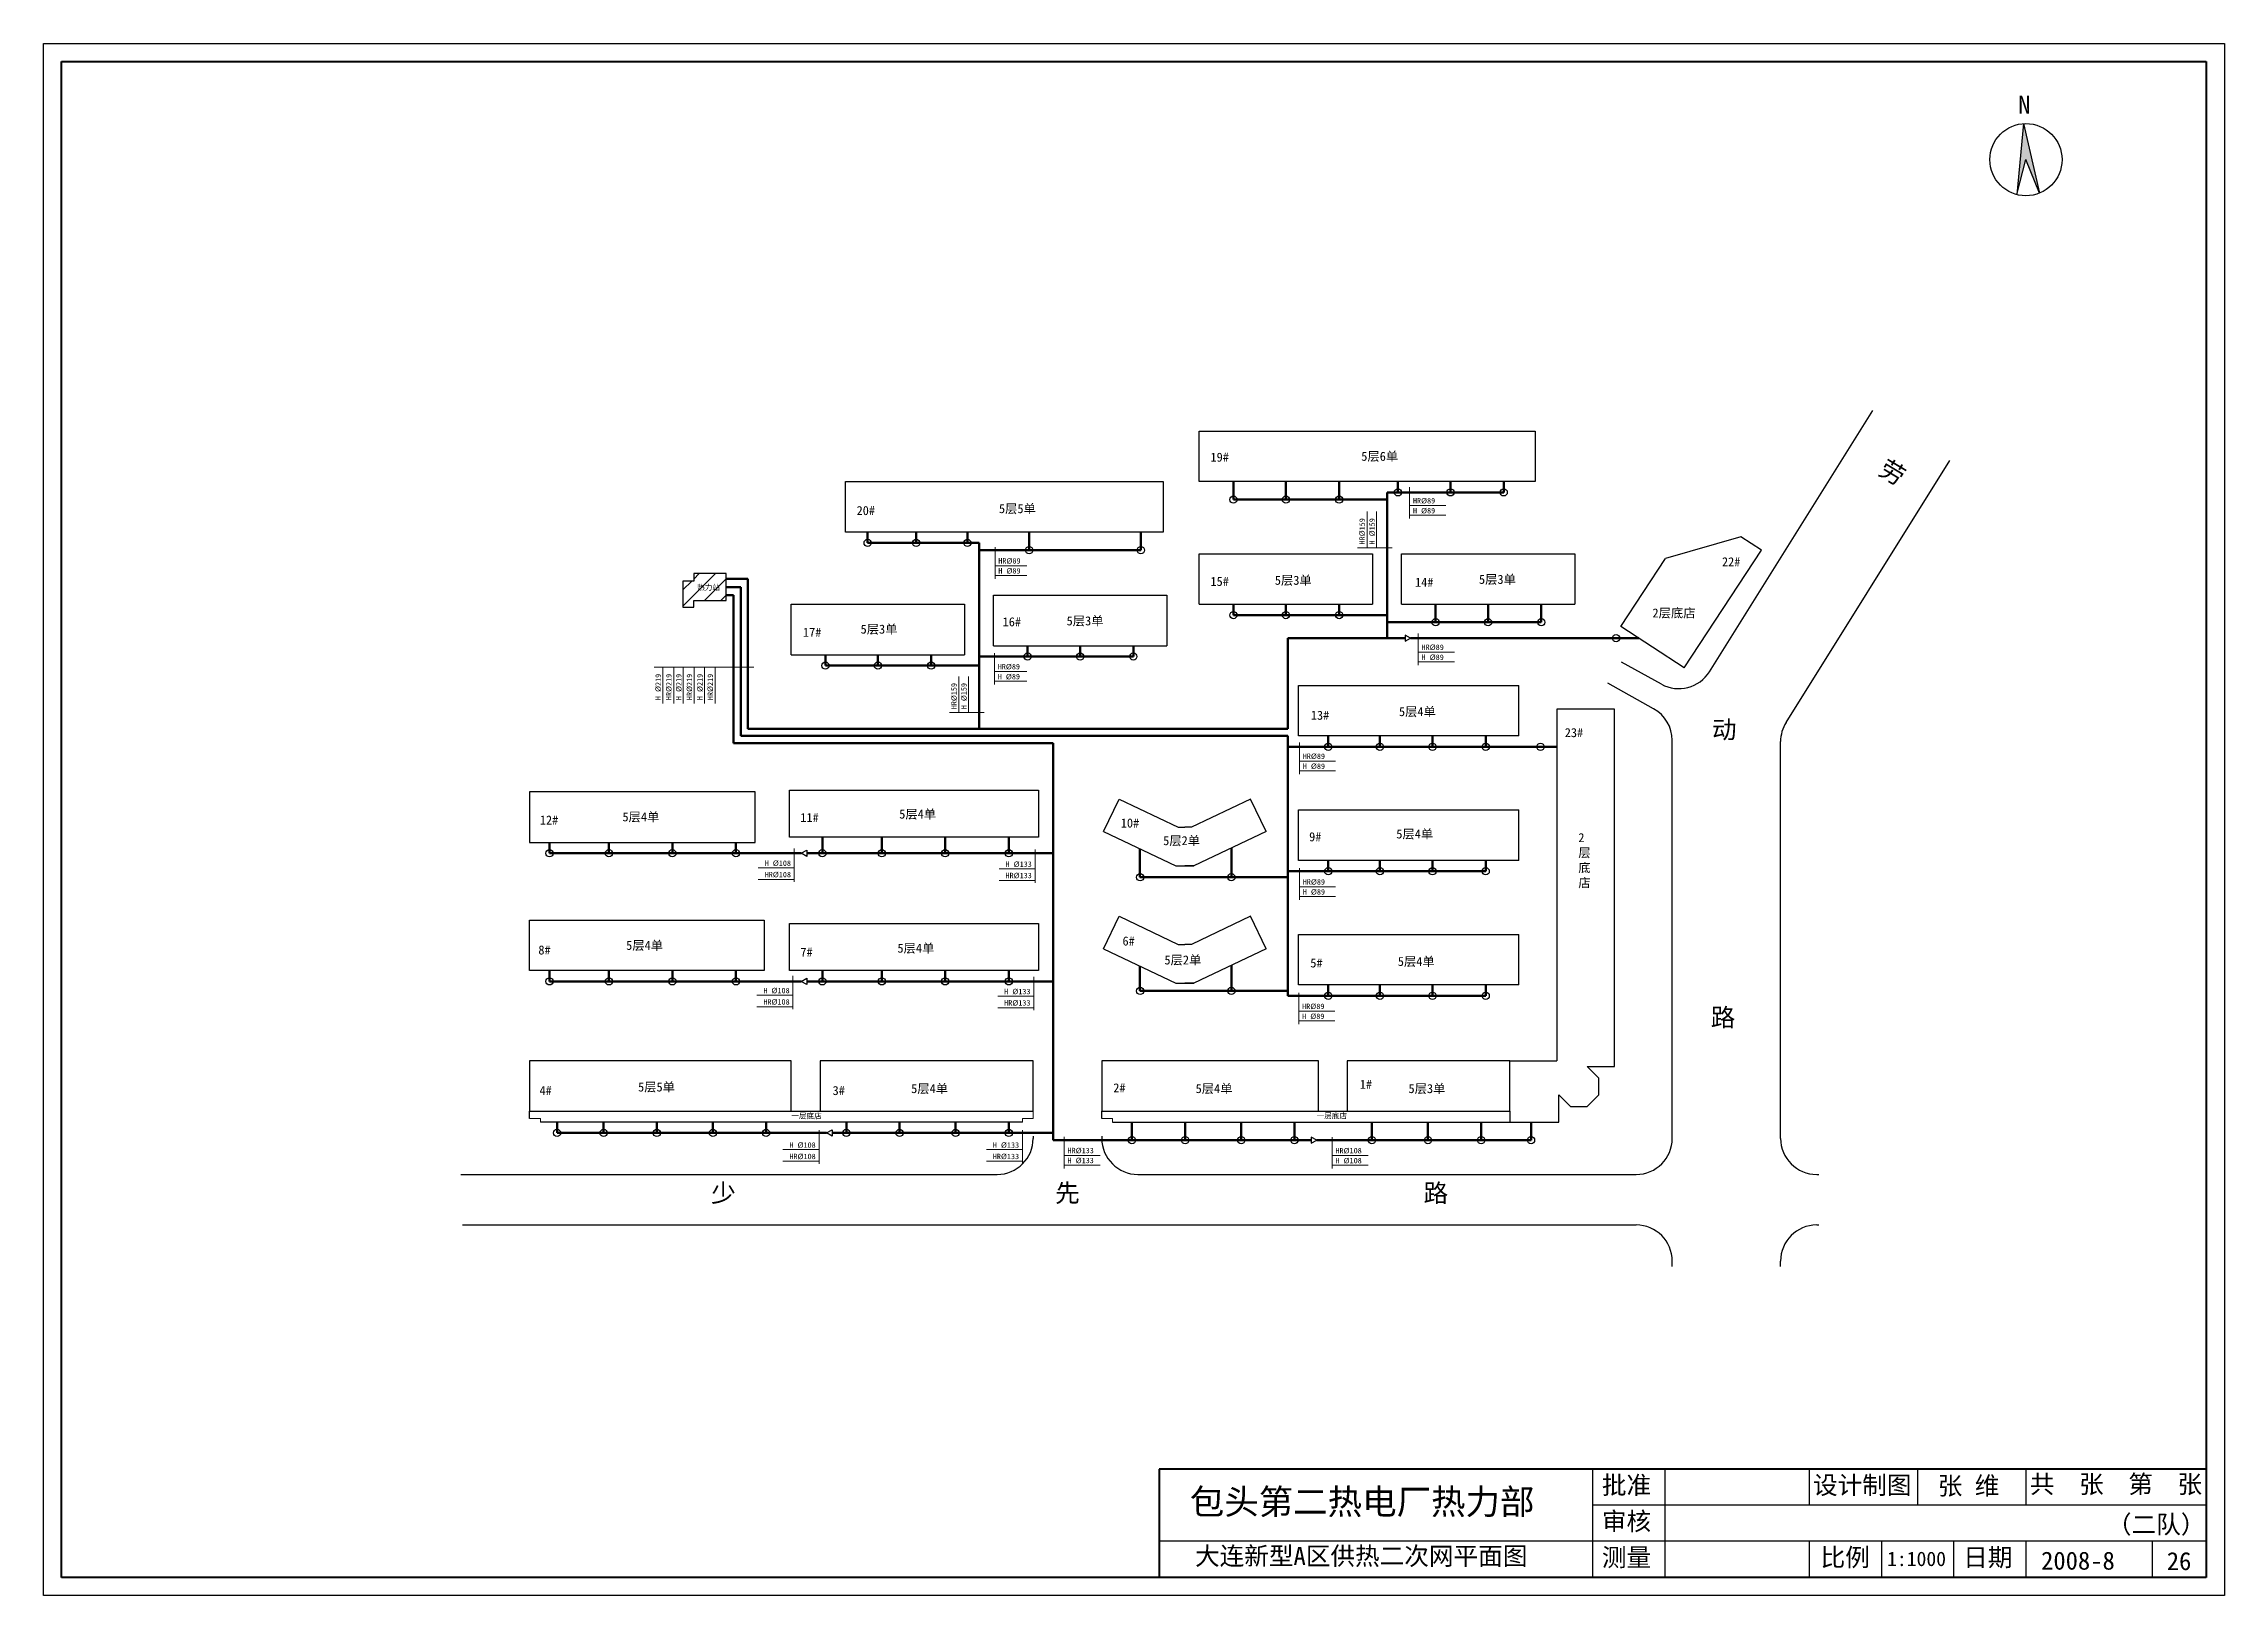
# Model space of a CAD drawing. Header units: millimetres. Extents: x 710 to 1314, y 285 to 715.
import ezdxf

# ---------------------------------------------------------------- set-up
doc = ezdxf.new("R2010")
doc.units = ezdxf.units.MM
doc.layers.add('标注', color=7, linetype='Continuous', lineweight=18)
doc.layers.add('管道', color=7, linetype='Continuous', lineweight=50)
doc.layers.add('边线', color=1, linetype='Continuous')

msp = doc.modelspace()

# ---------------------------------------------------------------- hatches: boundary and pattern name
msp.add_hatch(color=256).paths.add_polyline_path([(1258.54, 693.17), (1256.73, 673.51), (1259.22, 683.19), (1263, 673.94)])
at = {"layer": '标注'}
h = msp.add_hatch(dxfattribs=at)
h.set_pattern_fill('ANSI31', color=5, style=0)
h.paths.add_polyline_path([(899.26, 568.49), (890.26, 568.49), (890.26, 566.39), (887.26, 566.39), (887.26, 559.19), (890.26, 559.19), (890.26, 560.99), (899.26, 560.99)])
h.paths.add_polyline_path([(890.84, 565.79), (897.9, 565.79), (897.9, 563.05), (890.84, 563.05)], flags=24)

# ---------------------------------------------------------------- linework, layer by layer
at = {"lineweight": 40}
for p, q in [((715.18, 290.35), (715.18, 710.35)), ((715.18, 710.35), (1309.18, 710.35)), ((1309.18, 710.35), (1309.18, 290.35)), ((1309.18, 320.35), (1019.18, 320.35)), ((1019.18, 320.35), (1019.18, 290.35)), ((1309.18, 290.35), (715.18, 290.35))]:
    msp.add_line(p, q, dxfattribs=at)
for p, q in [((1258.54, 693.17), (1256.73, 673.51)), ((1258.54, 693.17), (1263, 673.94)), ((1256.73, 673.51), (1259.22, 683.19)), ((1263, 673.94), (1259.22, 683.19)), ((1171.57, 541.31), (1216.78, 613.66)), ((1030.26, 593.99), (1030.26, 607.99)), ((1030.26, 607.99), (1123.26, 607.99)), ((1123.26, 607.99), (1123.26, 593.99)), ((1192.78, 527.25), (1238.15, 599.85)), ((932.26, 579.99), (932.26, 593.99)), ((932.26, 593.99), (1020.26, 593.99)), ((1020.26, 593.99), (1020.26, 579.99)), ((1123.26, 593.99), (1030.26, 593.99)), ((1020.26, 579.99), (932.26, 579.99)), ((1030.26, 573.99), (1078.26, 573.99)), ((1030.26, 559.99), (1030.26, 573.99)), ((1078.26, 573.99), (1078.26, 559.99)), ((1086.26, 573.99), (1134.26, 573.99)), ((1086.26, 559.99), (1086.26, 573.99)), ((1134.26, 573.99), (1134.26, 559.99)), ((1180.29, 578.68), (1159.37, 572.67)), ((1164.6, 542.34), (1185.98, 574.96)), ((1185.98, 574.96), (1180.29, 578.68)), ((899.26, 568.49), (890.26, 568.49)), ((890.26, 568.49), (890.26, 566.39)), ((899.26, 560.99), (899.26, 568.49)), ((1147.03, 553.85), (1159.37, 572.67)), ((890.26, 566.39), (887.26, 566.39)), ((887.26, 566.39), (887.26, 559.19)), ((973.26, 548.49), (973.26, 562.49)), ((973.26, 562.49), (1021.26, 562.49)), ((1021.26, 562.49), (1021.26, 548.49)), ((887.26, 559.19), (890.26, 559.19)), ((890.26, 559.19), (890.26, 560.99)), ((890.26, 560.99), (899.26, 560.99)), ((917.26, 545.99), (917.26, 559.99)), ((917.26, 559.99), (965.26, 559.99)), ((965.26, 559.99), (965.26, 545.99)), ((1030.26, 559.99), (1078.26, 559.99)), ((1086.26, 559.99), (1134.26, 559.99)), ((1164.6, 542.34), (1147.03, 553.85)), ((917.26, 545.99), (965.26, 545.99)), ((973.26, 548.49), (1021.26, 548.49)), ((1158.24, 537.86), (1147.24, 543.96)), ((1156.11, 531.04), (1143.38, 538.1)), ((1057.76, 537.49), (1118.76, 537.49)), ((1057.76, 523.49), (1057.76, 537.49)), ((1118.76, 523.49), (1118.76, 537.49)), ((1145.26, 530.89), (1129.26, 530.89)), ((1129.26, 530.89), (1129.26, 433.49)), ((1145.26, 431.89), (1145.26, 530.89)), ((1118.76, 523.49), (1057.76, 523.49)), ((1161.26, 411.99), (1161.26, 522.29)), ((1191.26, 411.99), (1191.26, 521.95)), ((907.26, 507.99), (844.76, 507.99)), ((844.76, 507.99), (844.76, 493.99)), ((907.26, 493.99), (907.26, 507.99)), ((916.76, 508.49), (985.76, 508.49)), ((916.76, 495.49), (916.76, 508.49)), ((985.76, 508.49), (985.76, 495.49)), ((1003.76, 496.99), (1008.06, 506.02)), ((1008.06, 506.02), (1024.43, 498.24)), ((1044.47, 506.02), (1028.1, 498.24)), ((1048.76, 496.99), (1044.47, 506.02)), ((1057.76, 502.99), (1118.76, 502.99)), ((1057.76, 488.99), (1057.76, 502.99)), ((1118.76, 488.99), (1118.76, 502.99)), ((985.76, 495.49), (916.76, 495.49)), ((1003.76, 496.99), (1023.76, 487.49)), ((1024.43, 498.24), (1026.26, 498.24)), ((1028.1, 498.24), (1026.26, 498.24)), ((1048.76, 496.99), (1028.76, 487.49)), ((844.76, 493.99), (907.26, 493.99)), ((1023.76, 487.49), (1026.26, 487.49)), ((1028.76, 487.49), (1026.26, 487.49)), ((1026.26, 487.49), (1028.76, 487.49)), ((1118.76, 488.99), (1057.76, 488.99)), ((844.76, 458.49), (844.76, 472.49)), ((844.76, 472.49), (909.76, 472.49)), ((909.76, 472.49), (909.76, 458.49)), ((916.76, 458.49), (916.76, 471.49)), ((916.76, 471.49), (985.76, 471.49)), ((985.76, 471.49), (985.76, 458.49)), ((1003.76, 464.49), (1008.06, 473.52)), ((1008.06, 473.52), (1024.43, 465.74)), ((1044.47, 473.52), (1028.1, 465.74)), ((1048.76, 464.49), (1044.47, 473.52)), ((1024.43, 465.74), (1026.26, 465.74)), ((1028.1, 465.74), (1026.26, 465.74)), ((1057.76, 454.49), (1057.76, 468.49)), ((1057.76, 468.49), (1118.76, 468.49)), ((1118.76, 454.49), (1118.76, 468.49)), ((1003.76, 464.49), (1023.76, 454.99)), ((1048.76, 464.49), (1028.76, 454.99)), ((909.76, 458.49), (844.76, 458.49)), ((985.76, 458.49), (916.76, 458.49)), ((1023.76, 454.99), (1026.26, 454.99)), ((1026.26, 454.99), (1028.76, 454.99)), ((1028.76, 454.99), (1026.26, 454.99)), ((1118.76, 454.49), (1057.76, 454.49)), ((917.26, 433.49), (844.76, 433.49)), ((844.76, 433.49), (844.76, 419.49)), ((917.26, 419.49), (917.26, 433.49)), ((984.26, 433.49), (925.26, 433.49)), ((925.26, 433.49), (925.26, 419.49)), ((984.26, 419.49), (984.26, 433.49)), ((1063.26, 433.49), (1003.26, 433.49)), ((1003.26, 433.49), (1003.26, 419.49)), ((1063.26, 419.49), (1063.26, 433.49)), ((1116.26, 433.49), (1071.26, 433.49)), ((1071.26, 433.49), (1071.26, 419.49)), ((1116.26, 419.49), (1116.26, 433.49)), ((1116.26, 419.49), (1116.26, 433.49)), ((1116.26, 433.49), (1129.26, 433.49)), ((1137.71, 431.89), (1145.26, 431.89)), ((1140.96, 428.64), (1137.71, 431.89)), ((1129.86, 424.04), (1133.11, 420.79)), ((1129.86, 416.49), (1129.86, 424.04)), ((1137.71, 420.79), (1140.96, 424.04)), ((1140.96, 424.04), (1140.96, 428.64)), ((844.76, 419.49), (917.26, 419.49)), ((844.76, 417.49), (844.76, 419.49)), ((917.26, 419.49), (925.26, 419.49)), ((925.26, 419.49), (984.26, 419.49)), ((1003.26, 419.49), (1063.26, 419.49)), ((1003.26, 417.49), (1003.26, 419.49)), ((1063.26, 419.49), (1071.26, 419.49)), ((1071.26, 419.49), (1116.26, 419.49)), ((1116.26, 419.49), (1116.26, 416.49)), ((1133.11, 420.79), (1137.71, 420.79)), ((981.26, 416.49), (847.76, 416.49)), ((984.26, 412.61), (984.26, 411.99)), ((1003.26, 412.61), (1003.26, 411.99)), ((1006.26, 416.49), (1129.86, 416.49)), ((825.78, 401.99), (974.26, 401.99)), ((1013.26, 401.99), (1151.26, 401.99)), ((1201.26, 401.99), (1201.82, 401.99)), ((826.17, 387.99), (1151.26, 387.99)), ((1201.26, 387.99), (1201.82, 387.99)), ((1161.26, 376.53), (1161.26, 377.99)), ((1191.26, 376.53), (1191.26, 377.99)), ((1139.18, 320.35), (1139.18, 290.35)), ((1159.18, 320.35), (1159.18, 290.35)), ((1199.18, 320.35), (1199.18, 310.35)), ((1229.22, 320.35), (1229.22, 310.35)), ((1259.18, 320.35), (1259.18, 310.35)), ((1309.18, 310.35), (1139.18, 310.35)), ((1309.18, 300.35), (1019.18, 300.35)), ((1199.18, 300.35), (1199.18, 290.35)), ((1219.18, 300.35), (1219.18, 290.35)), ((1239.18, 300.35), (1239.18, 290.35)), ((1259.18, 300.35), (1259.18, 290.35)), ((1294.18, 300.35), (1294.18, 290.35))]:
    msp.add_line(p, q)
for points in [[(1088.79, 550.6), (1087.29, 551.46), (1087.29, 549.73)], [(920.03, 490.99), (921.53, 491.85), (921.53, 490.12)], [(920.03, 455.49), (921.53, 456.35), (921.53, 454.62)], [(927.04, 413.49), (928.54, 414.35), (928.54, 412.62)], [(1062.79, 411.49), (1061.29, 412.35), (1061.29, 410.62)]]:
    msp.add_lwpolyline(points, close=True)
for centre, radius in [((1259.22, 683.19), 10), ((1085.3, 590.99), 1), ((1099.84, 590.99), 1), ((1114.58, 590.99), 1), ((1039.72, 588.99), 1), ((1054.26, 588.99), 1), ((1069, 588.99), 1), ((938.41, 576.99), 1), ((951.86, 576.99), 1), ((966.05, 576.99), 1), ((983.16, 574.99), 1), ((1014.08, 574.99), 1), ((1039.72, 556.99), 1), ((1054.26, 556.99), 1), ((1069, 556.99), 1), ((1095.72, 554.99), 1), ((1110.26, 554.99), 1), ((1125, 554.99), 1), ((1145.69, 550.59), 1), ((926.72, 542.99), 1), ((941.26, 542.99), 1), ((956, 542.99), 1), ((982.72, 545.49), 1), ((997.26, 545.49), 1), ((1012, 545.49), 1), ((1065.99, 520.49), 1), ((1080.31, 520.49), 1), ((1094.85, 520.49), 1), ((1109.59, 520.49), 1), ((1124.78, 520.49), 1), ((850.3, 490.99), 1), ((866.77, 490.99), 1), ((884.32, 490.99), 1), ((901.94, 490.99), 1), ((925.87, 490.99), 1), ((942.34, 490.99), 1), ((959.89, 490.99), 1), ((977.51, 490.99), 1), ((1013.88, 484.34), 1), ((1039.15, 484.34), 1), ((1065.99, 485.99), 1), ((1080.31, 485.99), 1), ((1094.85, 485.99), 1), ((1109.59, 485.99), 1), ((850.3, 455.49), 1), ((866.77, 455.49), 1), ((884.32, 455.49), 1), ((901.94, 455.49), 1), ((925.87, 455.49), 1), ((942.34, 455.49), 1), ((959.89, 455.49), 1), ((977.51, 455.49), 1), ((1013.88, 452.83), 1), ((1039.15, 452.83), 1), ((1065.99, 451.49), 1), ((1080.31, 451.49), 1), ((1094.85, 451.49), 1), ((1109.59, 451.49), 1), ((852.38, 413.49), 1), ((865.28, 413.49), 1), ((880.02, 413.49), 1), ((895.55, 413.49), 1), ((910.29, 413.49), 1), ((932.51, 413.49), 1), ((947.25, 413.49), 1), ((962.77, 413.49), 1), ((977.51, 413.49), 1), ((1011.62, 411.49), 1), ((1026.36, 411.49), 1), ((1041.88, 411.49), 1), ((1056.62, 411.49), 1), ((1078.08, 411.49), 1), ((1093.61, 411.49), 1), ((1108.35, 411.49), 1), ((1122.15, 411.49), 1)]:
    msp.add_circle(centre, radius)
for centre, start, end in [((1163.09, 546.61), 240.99641, 328), ((1151.26, 522.29), 0, 60.99641), ((1201.26, 521.95), 148, 180), ((974.26, 411.99), 270, 360), ((1013.26, 411.99), 180, 270), ((1151.26, 411.99), 270, 0), ((1201.26, 411.99), 180, 270), ((1151.26, 377.99), 360, 90), ((1201.26, 377.99), 90, 180)]:
    msp.add_arc(centre, 10, start, end)
at = {"layer": '标注'}
for p, q in [((1088.53, 583.71), (1088.53, 592.45)), ((1088.53, 587.32), (1098.51, 587.32)), ((1076.72, 575.66), (1076.72, 585.65)), ((1079.38, 575.66), (1079.38, 585.65)), ((1088.53, 584.66), (1098.51, 584.66)), ((973.69, 567.04), (973.69, 575.79)), ((1083.71, 575.66), (1074.12, 575.66)), ((973.69, 570.65), (982.49, 570.65)), ((973.69, 567.99), (982.49, 567.99)), ((1090.92, 543.11), (1090.92, 551.85)), ((973.54, 537.72), (973.54, 546.46)), ((1090.92, 546.71), (1100.91, 546.71)), ((1090.92, 544.05), (1100.91, 544.05)), ((906.93, 542.52), (879.29, 542.52)), ((881.64, 532.53), (881.64, 542.52)), ((884.69, 532.53), (884.69, 542.52)), ((887.35, 532.53), (887.35, 542.52)), ((890.41, 532.53), (890.41, 542.52)), ((893.21, 532.53), (893.21, 542.52)), ((896.18, 532.53), (896.18, 542.52)), ((963.68, 529.99), (963.68, 539.97)), ((966.34, 529.99), (966.34, 539.97)), ((973.54, 541.33), (982.49, 541.33)), ((973.54, 538.67), (982.49, 538.67)), ((970.68, 529.99), (961.09, 529.99)), ((1058.02, 512.91), (1058.02, 521.65)), ((1058.02, 516.51), (1068.01, 516.51)), ((1058.02, 513.85), (1068.01, 513.85)), ((918.09, 483.05), (918.09, 492.32)), ((984.79, 482.78), (984.79, 492.06)), ((918.09, 486.97), (908.1, 486.97)), ((918.09, 483.72), (908.1, 483.72)), ((984.79, 486.71), (974.8, 486.71)), ((984.79, 483.46), (974.8, 483.46)), ((1058.02, 478.08), (1058.02, 486.83)), ((1058.02, 481.69), (1068.01, 481.69)), ((1058.02, 479.03), (1068.01, 479.03)), ((917.71, 447.76), (917.71, 457.04)), ((984.41, 447.5), (984.41, 456.78)), ((917.71, 451.68), (907.73, 451.68)), ((917.71, 448.44), (907.73, 448.44)), ((984.41, 451.42), (974.43, 451.42)), ((984.41, 448.18), (974.43, 448.18)), ((1057.85, 443.6), (1057.85, 452.34)), ((1057.85, 447.21), (1067.84, 447.21)), ((1057.85, 444.55), (1067.84, 444.55)), ((844.76, 417.49), (847.76, 417.49)), ((847.76, 417.49), (847.76, 416.49)), ((984.26, 417.49), (981.26, 417.49)), ((981.26, 417.49), (981.26, 416.49)), ((984.26, 417.49), (984.26, 419.49)), ((1003.26, 417.49), (1006.26, 417.49)), ((1006.26, 417.49), (1006.26, 416.49)), ((924.94, 404.95), (924.94, 414.23)), ((981.27, 404.95), (981.27, 414.23)), ((992.87, 403.65), (992.87, 412.39)), ((1067.09, 403.6), (1067.09, 412.35)), ((924.94, 408.87), (914.95, 408.87)), ((924.94, 405.63), (914.95, 405.63)), ((981.27, 408.87), (971.29, 408.87)), ((981.27, 405.63), (971.29, 405.63)), ((992.87, 407.26), (1002.85, 407.26)), ((1067.09, 407.21), (1077.07, 407.21)), ((992.87, 404.6), (1002.85, 404.6)), ((1067.09, 404.55), (1077.07, 404.55))]:
    msp.add_line(p, q, dxfattribs=at)
at = {"layer": '管道'}
for p, q in [((1039.72, 593.99), (1039.72, 588.99)), ((1054.26, 593.99), (1054.26, 588.99)), ((1069, 593.99), (1069, 588.99)), ((1085.3, 593.99), (1085.3, 590.99)), ((1099.84, 593.99), (1099.84, 590.99)), ((1114.58, 593.99), (1114.58, 590.99)), ((1039.72, 588.99), (1082.26, 588.99)), ((1082.26, 590.99), (1082.26, 550.59)), ((1114.58, 590.99), (1082.26, 590.99)), ((938.41, 579.99), (938.41, 576.99)), ((951.86, 579.99), (951.86, 576.99)), ((966.05, 579.99), (966.05, 576.99)), ((983.16, 579.99), (983.16, 574.99)), ((1014.08, 579.99), (1014.08, 574.99)), ((938.41, 576.99), (969.26, 576.99)), ((969.26, 525.49), (969.26, 576.99)), ((969.26, 574.99), (1014.08, 574.99)), ((899.26, 567), (905.26, 567)), ((899.26, 564.74), (903.26, 564.74)), ((899.26, 562.5), (901.26, 562.5)), ((901.26, 562.5), (901.26, 521.49)), ((903.26, 564.74), (903.26, 523.49)), ((905.26, 567), (905.26, 525.49)), ((1039.72, 559.99), (1039.72, 556.99)), ((1039.72, 556.99), (1082.26, 556.99)), ((1054.26, 559.99), (1054.26, 556.99)), ((1069, 559.99), (1069, 556.99)), ((1095.72, 559.99), (1095.72, 554.99)), ((1110.26, 559.99), (1110.26, 554.99)), ((1125, 559.99), (1125, 554.99)), ((1054.76, 525.49), (1054.76, 550.59)), ((1087.29, 550.59), (1054.76, 550.59)), ((1125, 554.99), (1082.26, 554.99)), ((1152, 550.59), (1088.78, 550.59)), ((926.72, 545.99), (926.72, 542.99)), ((941.26, 545.99), (941.26, 542.99)), ((956, 545.99), (956, 542.99)), ((1012, 545.49), (969.26, 545.49)), ((982.72, 548.49), (982.72, 545.49)), ((997.26, 548.49), (997.26, 545.49)), ((1012, 548.49), (1012, 545.49)), ((926.72, 542.99), (969.26, 542.99)), ((905.26, 525.49), (1054.76, 525.49)), ((901.26, 521.49), (989.76, 521.49)), ((1054.76, 523.49), (903.26, 523.49)), ((989.76, 411.49), (989.76, 521.49)), ((1054.76, 523.49), (1054.76, 451.49)), ((1129.26, 520.49), (1054.76, 520.49)), ((1065.99, 523.49), (1065.99, 520.49)), ((1080.31, 523.49), (1080.31, 520.49)), ((1094.85, 523.49), (1094.85, 520.49)), ((1109.59, 523.49), (1109.59, 520.49)), ((925.87, 495.49), (925.87, 490.99)), ((942.34, 495.49), (942.34, 490.99)), ((959.89, 495.49), (959.89, 490.99)), ((977.51, 495.49), (977.51, 490.99)), ((850.3, 493.99), (850.3, 490.99)), ((850.3, 490.99), (920.03, 490.99)), ((866.77, 493.99), (866.77, 490.99)), ((884.32, 493.99), (884.32, 490.99)), ((901.94, 493.99), (901.94, 490.99)), ((921.53, 490.99), (989.76, 490.99)), ((1013.76, 492.24), (1013.76, 484.34)), ((1039.15, 492.42), (1039.15, 484.34)), ((1013.76, 484.34), (1054.76, 484.34)), ((1109.59, 485.99), (1054.76, 485.99)), ((1065.99, 488.99), (1065.99, 485.99)), ((1080.31, 488.99), (1080.31, 485.99)), ((1094.85, 488.99), (1094.85, 485.99)), ((1109.59, 488.99), (1109.59, 485.99)), ((1013.76, 459.74), (1013.76, 452.83)), ((1039.15, 459.92), (1039.15, 452.83)), ((850.3, 458.49), (850.3, 455.49)), ((850.3, 455.49), (920.03, 455.49)), ((866.77, 458.49), (866.77, 455.49)), ((884.32, 458.49), (884.32, 455.49)), ((901.94, 458.49), (901.94, 455.49)), ((921.53, 455.49), (989.76, 455.49)), ((925.87, 458.49), (925.87, 455.49)), ((942.34, 458.49), (942.34, 455.49)), ((959.89, 458.49), (959.89, 455.49)), ((977.51, 458.49), (977.51, 455.49)), ((1065.99, 454.49), (1065.99, 451.49)), ((1080.31, 454.49), (1080.31, 451.49)), ((1094.85, 454.49), (1094.85, 451.49)), ((1109.59, 454.49), (1109.59, 451.49)), ((1013.76, 452.83), (1054.76, 452.83)), ((1109.59, 451.49), (1054.76, 451.49)), ((852.38, 416.49), (852.38, 413.49)), ((852.38, 413.49), (927.04, 413.49)), ((865.28, 416.49), (865.28, 413.49)), ((880.02, 416.49), (880.02, 413.49)), ((895.55, 416.49), (895.55, 413.49)), ((910.29, 416.49), (910.29, 413.49)), ((928.54, 413.49), (989.76, 413.49)), ((932.51, 416.49), (932.51, 413.49)), ((947.25, 416.49), (947.25, 413.49)), ((962.77, 416.49), (962.77, 413.49)), ((977.51, 416.49), (977.51, 413.49)), ((1061.29, 411.49), (989.76, 411.49)), ((1011.62, 416.49), (1011.62, 411.49)), ((1026.36, 416.49), (1026.36, 411.49)), ((1041.88, 416.49), (1041.88, 411.49)), ((1056.62, 416.49), (1056.62, 411.49)), ((1122.15, 411.49), (1062.78, 411.49)), ((1078.08, 416.49), (1078.08, 411.49)), ((1093.61, 416.49), (1093.61, 411.49)), ((1108.35, 416.49), (1108.35, 411.49)), ((1122.15, 416.49), (1122.15, 411.49))]:
    msp.add_line(p, q, dxfattribs=at)
at = {"layer": '边线'}
for p, q in [((710.18, 715.35), (1314.18, 715.35)), ((710.18, 285.35), (710.18, 715.35)), ((1314.18, 715.35), (1314.18, 285.35)), ((1314.18, 285.35), (710.18, 285.35))]:
    msp.add_line(p, q, dxfattribs=at)

# ---------------------------------------------------------------- texts
at = {"attachment_point": 1}
for s, insert, char_height, width in [('N', (1257.08, 700.93), 5, 13.437), ('{\\fSimHei|b0|i0|c134|p2;包头第二热电厂热力部}', (1027.63, 314.81), 7, 133.3392), ('{\\fFangSong_GB2312|b0|i0|c134|p49;批准}', (1141.77, 318.41), 5, 88.5221), ('{\\fFangSong_GB2312|b0|i0|c134|p49;设计制图}', (1200.24, 318.41), 5, 88.5221), ('{\\fFangSong_GB2312|b0|i0|c134|p49;共  张  第  张}', (1260.32, 318.68), 5, 88.5221), ('{\\fFangSong_GB2312|b0|i0|c134|p49;审核}', (1141.77, 308.41), 5, 88.5221), ('{\\fSimSun|b0|i0|c134|p54;大连新型}A{\\fSimSun|b0|i0|c134|p54;区供热二次网平面图}', (1029.08, 298.78), 5, 117.6048), ('{\\fFangSong_GB2312|b0|i0|c134|p49;测量}', (1141.77, 298.41), 5, 88.5221), ('{\\fFangSong_GB2312|b0|i0|c134|p49;比例}', (1202.36, 298.41), 5, 88.5221), ('{\\fFangSong_GB2312|b0|i0|c134|p49;日期}', (1241.85, 298.41), 5, 88.5221)]:
    msp.add_mtext(s, dxfattribs=dict(at, insert=insert, char_height=char_height, width=width))
at = {"layer": '标注'}
for s, insert, char_height, width, attachment_point in [('19#', (1033.36, 602), 2.5, 11.3476, 1), ('5{\\fSimSun|b0|i0|c134|p54;层}6{\\fSimSun|b0|i0|c134|p54;单}', (1075.13, 602.24), 2.5, 22.1568, 1), ('20#', (935.35, 587.21), 2.5, 11.3476, 1), ('5{\\fSimSun|b0|i0|c134|p54;层}5{\\fSimSun|b0|i0|c134|p54;单}', (974.78, 587.74), 2.5, 22.1568, 1), ('HR%%C89', (1089.44, 589.43), 1.5, 14.035, 1), ('H %%C89', (1089.44, 586.68), 1.5, 14.035, 1), ('HR%%C89', (974.6, 572.77), 1.5, 14.035, 1), ('H %%C89', (974.6, 570.01), 1.5, 14.035, 1), ('5{\\fSimSun|b0|i0|c134|p54;层}3{\\fSimSun|b0|i0|c134|p54;单}', (1051.19, 567.89), 2.5, 22.1568, 1), ('5{\\fSimSun|b0|i0|c134|p54;层}3{\\fSimSun|b0|i0|c134|p54;单}', (1107.73, 568.14), 2.5, 22.1568, 1), ('22#', (1175.03, 573.01), 2.5, 11.3476, 1), ('{\\fSimSun|b0|i0|c134|p54;热力站}', (891.22, 565.41), 1.5, 7.5976, 1), ('15#', (1033.36, 567.57), 2.5, 11.3476, 1), ('14#', (1090.02, 567.32), 2.5, 11.3476, 1), ('16#', (975.8, 556.38), 2.5, 11.3476, 1), ('5{\\fSimSun|b0|i0|c134|p54;层}3{\\fSimSun|b0|i0|c134|p54;单}', (993.52, 556.64), 2.5, 22.1568, 1), ('2{\\fSimSun|b0|i0|c134|p54;层底店}', (1155.78, 558.83), 2.5, 24.8151, 1), ('17#', (920.49, 553.47), 2.5, 11.3476, 1), ('5{\\fSimSun|b0|i0|c134|p54;层}3{\\fSimSun|b0|i0|c134|p54;单}', (936.46, 554.35), 2.5, 22.1568, 1), ('HR%%C89', (1091.83, 548.83), 1.5, 14.035, 1), ('H %%C89', (1091.83, 546.07), 1.5, 14.035, 1), ('HR%%C89', (974.45, 543.45), 1.5, 14.035, 1), ('H %%C89', (974.45, 540.69), 1.5, 14.035, 1), ('5{\\fSimSun|b0|i0|c134|p54;层}4{\\fSimSun|b0|i0|c134|p54;单}', (1085.57, 531.5), 2.5, 22.1568, 1), ('13#', (1061.16, 530.49), 2.5, 11.3476, 1), ('23#', (1131.49, 525.68), 2.5, 11.3476, 1), ('{\\fSimSun|b0|i0|c134|p2;动}', (1172.25, 527.79), 5, 12.3168, 1), ('HR%%C89', (1058.93, 518.63), 1.5, 14.035, 1), ('H %%C89', (1058.93, 515.87), 1.5, 14.035, 1), ('12#', (847.62, 501.45), 2.5, 11.3476, 1), ('5{\\fSimSun|b0|i0|c134|p54;层}4{\\fSimSun|b0|i0|c134|p54;单}', (870.5, 502.34), 2.5, 22.1568, 1), ('11#', (919.76, 502.13), 2.5, 11.3476, 1), ('5{\\fSimSun|b0|i0|c134|p54;层}4{\\fSimSun|b0|i0|c134|p54;单}', (947.16, 503.1), 2.5, 22.1568, 1), ('10#', (1008.52, 500.63), 2.5, 11.3476, 1), ('5{\\fSimSun|b0|i0|c134|p54;层}2{\\fSimSun|b0|i0|c134|p54;单}', (1020.26, 495.74), 2.5, 22.1568, 1), ('9#', (1060.69, 496.81), 2.5, 11.3476, 1), ('5{\\fSimSun|b0|i0|c134|p54;层}4{\\fSimSun|b0|i0|c134|p54;单}', (1084.83, 497.59), 2.5, 22.1568, 1), ('2{\\fSimSun|b0|i0|c134|p54;层底店}', (1135.24, 496.58), 2.5, 2.1914, 1), ('H %%C108', (917.18, 488.99), 1.5, 14.035, 3), ('HR%%C108', (917.18, 485.84), 1.5, 14.035, 3), ('H %%C133', (983.88, 488.72), 1.5, 14.035, 3), ('HR%%C133', (983.88, 485.58), 1.5, 14.035, 3), ('HR%%C89', (1058.93, 483.81), 1.5, 14.035, 1), ('H %%C89', (1058.93, 481.05), 1.5, 14.035, 1), ('8#', (847.21, 465.45), 2.5, 11.3476, 1), ('5{\\fSimSun|b0|i0|c134|p54;层}4{\\fSimSun|b0|i0|c134|p54;单}', (871.52, 466.72), 2.5, 22.1568, 1), ('5{\\fSimSun|b0|i0|c134|p54;层}4{\\fSimSun|b0|i0|c134|p54;单}', (946.66, 465.95), 2.5, 22.1568, 1), ('6#', (1009, 467.93), 2.5, 11.3476, 1), ('7#', (919.78, 464.82), 2.5, 11.3476, 1), ('5{\\fSimSun|b0|i0|c134|p54;层}2{\\fSimSun|b0|i0|c134|p54;单}', (1020.61, 462.68), 2.5, 22.1568, 1), ('5#', (1061.01, 461.85), 2.5, 11.3476, 1), ('5{\\fSimSun|b0|i0|c134|p54;层}4{\\fSimSun|b0|i0|c134|p54;单}', (1085.25, 462.27), 2.5, 22.1568, 1), ('H %%C108', (916.81, 453.7), 1.5, 14.035, 3), ('H %%C133', (983.51, 453.44), 1.5, 14.035, 3), ('HR%%C108', (916.81, 450.56), 1.5, 14.035, 3), ('HR%%C133', (983.51, 450.29), 1.5, 14.035, 3), ('HR%%C89', (1058.76, 449.33), 1.5, 14.035, 1), ('{\\fSimSun|b0|i0|c134|p54;路}', (1171.91, 448.01), 5, 10.4428, 1), ('H %%C89', (1058.76, 446.57), 1.5, 14.035, 1), ('4#', (847.53, 426.5), 2.5, 11.3476, 1), ('5{\\fSimSun|b0|i0|c134|p54;层}5{\\fSimSun|b0|i0|c134|p54;单}', (874.83, 427.48), 2.5, 22.1568, 1), ('3#', (928.7, 426.5), 2.5, 11.3476, 1), ('5{\\fSimSun|b0|i0|c134|p54;层}4{\\fSimSun|b0|i0|c134|p54;单}', (950.46, 427.03), 2.5, 22.1568, 1), ('2#', (1006.44, 427.24), 2.5, 11.3476, 1), ('5{\\fSimSun|b0|i0|c134|p54;层}4{\\fSimSun|b0|i0|c134|p54;单}', (1029.25, 427.04), 2.5, 22.1568, 1), ('1#', (1074.72, 428.22), 2.5, 11.3476, 1), ('5{\\fSimSun|b0|i0|c134|p54;层}3{\\fSimSun|b0|i0|c134|p54;单}', (1088.21, 427.04), 2.5, 22.1568, 1), ('{\\fSimSun|b0|i0|c134|p54;一层底店}', (917.28, 418.95), 1.5, 14.7375, 1), ('{\\fSimSun|b0|i0|c134|p54;一层底店}', (1062.77, 419.01), 1.5, 14.7375, 1), ('H %%C108', (924.03, 410.89), 1.5, 14.035, 3), ('H %%C133', (980.36, 410.89), 1.5, 14.035, 3), ('HR%%C108', (924.03, 407.74), 1.5, 14.035, 3), ('HR%%C133', (980.36, 407.74), 1.5, 14.035, 3), ('HR%%C133', (993.78, 409.37), 1.5, 14.035, 1), ('H %%C133', (993.78, 406.62), 1.5, 14.035, 1), ('HR%%C108', (1067.99, 409.33), 1.5, 14.035, 1), ('H %%C108', (1067.99, 406.57), 1.5, 14.035, 1), ('{\\fSimSun|b0|i0|c134|p54;少                          先                            路}', (895.07, 399.36), 5, 213.4231, 1), ('{\\fKaiTi_GB2312|b0|i0|c134|p49;张 维}', (1234.82, 318.24), 5, 30.3874, 1), ('{\\fKaiTi_GB2312|b0|i0|c134|p49;（二队）}', (1281.65, 307.53), 5, 30.3874, 1), ('{\\H0.8x;1:1000}', (1220.76, 297.48), 5, 42.6517, 1), ('2008-8', (1263.42, 297.48), 5, 42.6517, 1), ('26', (1298.23, 297.36), 5, 42.6517, 1)]:
    msp.add_mtext(s, dxfattribs=dict(at, insert=insert, char_height=char_height, width=width, attachment_point=attachment_point))
at = {"layer": '标注', "attachment_point": 1}
for s, insert, char_height, width, rotation in [('{\\fSimSun|b0|i0|c134|p54;劳}', (1220.64, 600.46), 5, 8.7235, 329.05962), ('HR%%C159', (1074.6, 576.57), 1.5, 14.035, 90), ('H %%C159', (1077.36, 576.57), 1.5, 14.035, 90), ('H %%C219', (879.62, 533.44), 1.5, 14.035, 90), ('HR%%C219', (882.58, 533.44), 1.5, 14.035, 90), ('H %%C219', (885.34, 533.44), 1.5, 14.035, 90), ('HR%%C219', (888.29, 533.44), 1.5, 14.035, 90), ('H %%C219', (891.19, 533.44), 1.5, 14.035, 90), ('HR%%C219', (894.06, 533.44), 1.5, 14.035, 90), ('HR%%C159', (961.57, 530.9), 1.5, 14.035, 90), ('H %%C159', (964.32, 530.9), 1.5, 14.035, 90)]:
    msp.add_mtext(s, dxfattribs=dict(at, insert=insert, char_height=char_height, width=width, rotation=rotation))

doc.saveas('drawing.dxf')
